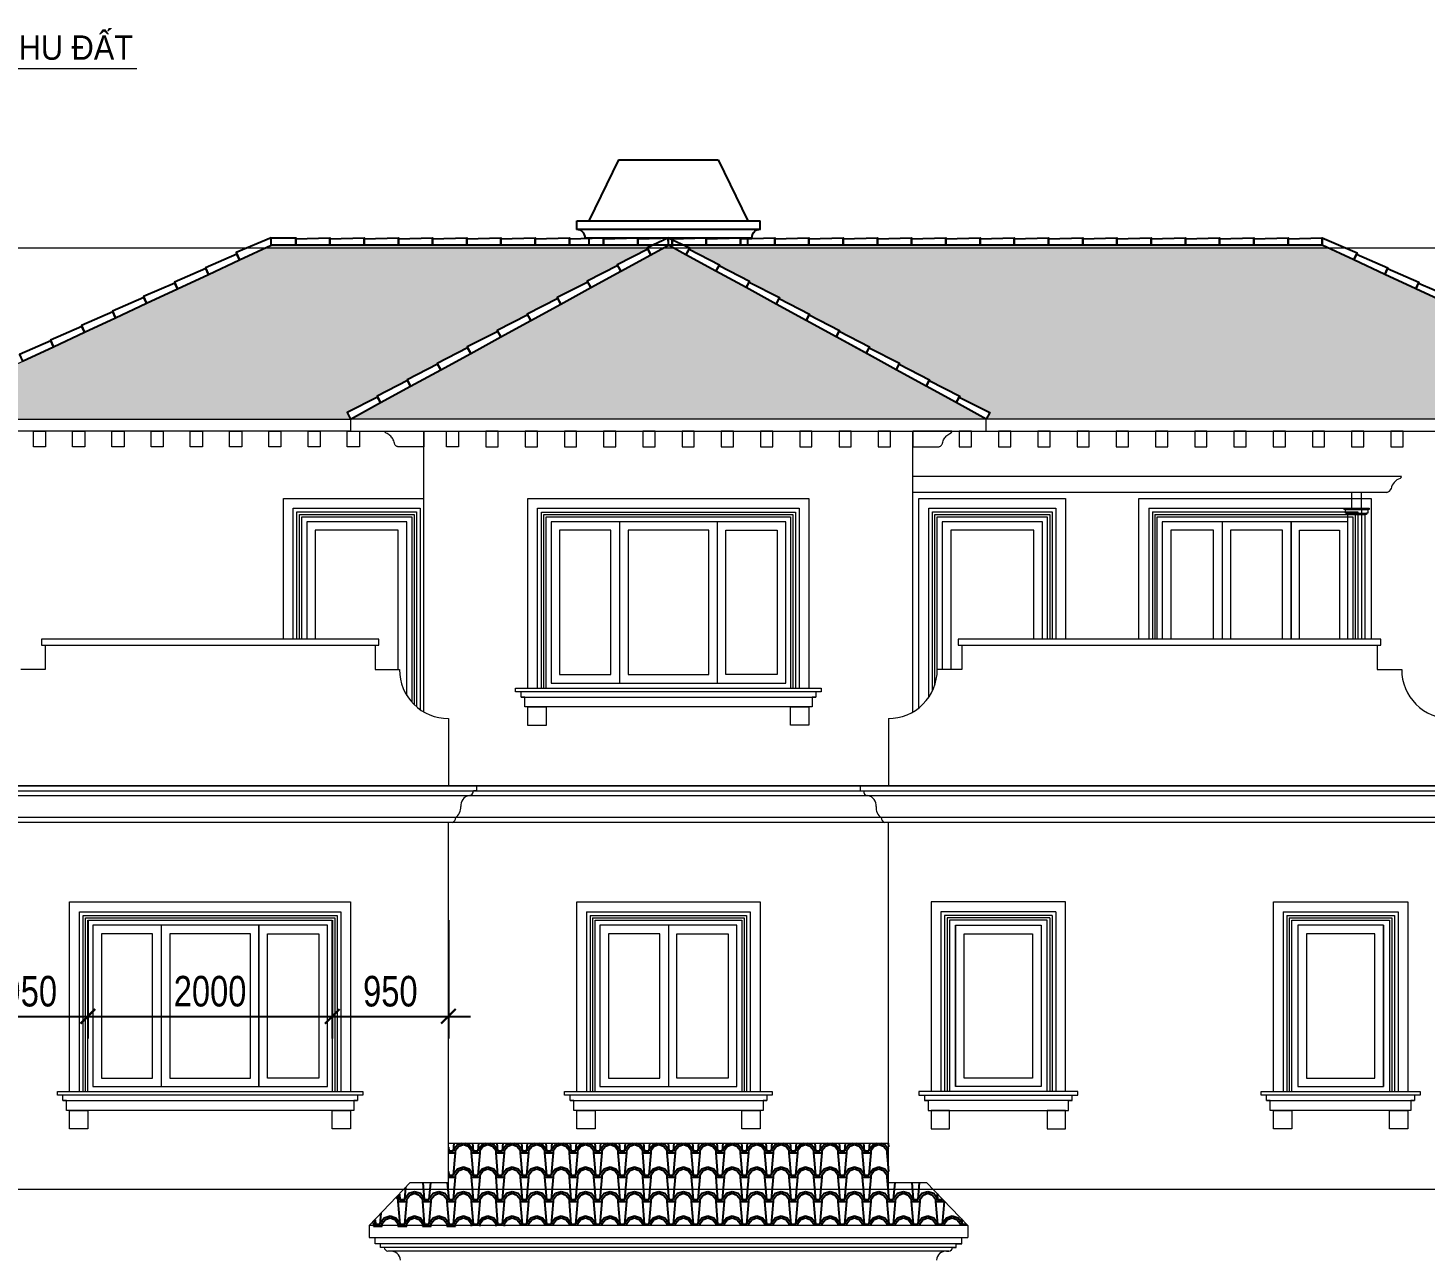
# Model space of a CAD drawing. Header units: millimetres. Extents: x 33748 to 451939, y -263262 to 62681.
# Drawn here: x 283515 to 294947, y -184127 to -174050 of the extents above; entities that cross this region are included whole.
import ezdxf

# ---------------------------------------------------------------- set-up
doc = ezdxf.new("R2010")
doc.units = ezdxf.units.MM
doc.header["$PDMODE"] = 98
doc.linetypes.add('CENTER', pattern=[50.8, 31.75, -6.35, 6.35, -6.35])
doc.layers.get('Defpoints').update_dxf_attribs({"color": 202, "lineweight": 13})
for name, color, linetype, lineweight in [('-CENTER', 143, 'CENTER', 13), ('-DOOR', 137, 'Continuous', 9), ('-FURNITURE', 46, 'Continuous', 9), ('-HATCH', 8, 'Continuous', 5), ('-LINE1', 7, 'Continuous', 18), ('-TEXT', 7, 'Continuous', 15), ('A72', 9, 'Continuous', 5)]:
    doc.layers.add(name, color=color, linetype=linetype, lineweight=lineweight)
for name, color, linetype in [('-HATCH CONCRETE', 54, 'Continuous'), ('1-NETMANH', 8, 'Continuous'), ('13. NET HATCH', 252, 'Continuous')]:
    doc.layers.add(name, color=color, linetype=linetype)
doc.styles.add('AVANH', font='', dxfattribs={"width": 0.8})
doc.styles.add('X-5M-DH-TUM1$0$AVANTH', font='arial.ttf', dxfattribs={"width": 0.9})
doc.styles.add('X-ALL-SECTION$0$ROMANS', font='arial.ttf')
doc.styles.get('AVANH').set_extended_font_data('.VnAvantH')
doc.dimstyles.new('C_100A3', dxfattribs={"dimscale": 100, "dimtxt": 2.5, "dimasz": 1.2, "dimexe": 1.8, "dimexo": 0, "dimgap": 0.75, "dimtad": 1, "dimdec": 0, "dimzin": 0, "dimdsep": 46, "dimtxsty": 'AVANH', "dimblk": 'ARCHTICK', "dimcen": 0, "dimdle": 1.8, "dimclrd": 256, "dimclre": 256, "dimclrt": 7, "dimadec": 0, "dimazin": 0, "dimtfac": 0.0001, "dimtdec": 0, "dimtix": 1, "dimtmove": 2, "dimatfit": 3, "dimldrblk": 'ARCHTICK', "dimfxl": 1.8, "dimtolj": 1, "dimtzin": 0, "dimarcsym": 0})
doc.dimstyles.new('X-ALL-SECTION$0$ARROWS', dxfattribs={"dimscale": 100, "dimtxt": 2, "dimasz": 1, "dimexe": 2, "dimexo": 5, "dimgap": 1, "dimtad": 1, "dimdec": 0, "dimzin": 0, "dimdsep": 46, "dimtxsty": 'X-ALL-SECTION$0$ROMANS', "dimblk": 'X-ALL-SECTION$0$ARROWS', "dimcen": 0, "dimclrd": 256, "dimclre": 256, "dimclrt": 256, "dimazin": 0, "dimtfac": 0.5, "dimtdec": 0, "dimtofl": 0, "dimtmove": 2, "dimatfit": 3, "dimldrblk": 'X-ALL-SECTION$0$ARROWS', "dimfxl": 1, "dimtolj": 1, "dimtzin": 0, "dimlwd": -1, "dimlwe": -1, "dimarcsym": 0})

# ---------------------------------------------------------------- blocks, each defined once
blk = doc.blocks.new('X-ALL-SECTION$0$ARROWS')
blk.add_line((-1, 0), (0, 0))
at = {"const_width": 0.35}
blk.add_lwpolyline([(-1, -1), (0, 0), (-1, 1)], dxfattribs=at)
blk = doc.blocks.new('_ARCHTICK')
at = {"const_width": 0.15}
blk.add_lwpolyline([(-0.5, -0.5), (0.5, 0.5)], dxfattribs=at)
blk = doc.blocks.new('*D1071')
at = {"layer": '-HATCH CONCRETE', "lineweight": -2, "transparency": 16777216}
for p, q in [((284005, -181348), (284005, -182314)), ((283055, -181862), (283055, -182314)), ((282875, -182134), (284185, -182134))]:
    blk.add_line(p, q, dxfattribs=at)
at = {"layer": 'Defpoints', "color": 0, "transparency": 16777216}
for p in [(284005, -181348), (283055, -181862), (284005, -182134)]:
    blk.add_point(p, dxfattribs=at)
at = {"layer": '-HATCH CONCRETE', "lineweight": -2, "transparency": 16777216, "xscale": 120, "yscale": 120, "zscale": 120, "rotation": 180}
blk.add_blockref('_ARCHTICK', (283055, -182134), dxfattribs=at)
at = {"layer": '-HATCH CONCRETE', "lineweight": -2, "transparency": 16777216, "xscale": 120, "yscale": 120, "zscale": 120}
blk.add_blockref('_ARCHTICK', (284005, -182134), dxfattribs=at)
at = {"layer": '-HATCH CONCRETE', "color": 7, "transparency": 16777216, "insert": (283530, -181930), "char_height": 250, "attachment_point": 5, "style": 'AVANH'}
blk.add_mtext('\\A1;950', dxfattribs=at)
blk = doc.blocks.new('ARCHTICK')
at = {"color": 0, "linetype": 'ByBlock', "const_width": 0.15}
blk.add_lwpolyline([(-0.5, -0.5), (0.5, 0.5)], dxfattribs=at)
blk = doc.blocks.new('*D1072')
at = {"layer": '-HATCH CONCRETE', "lineweight": -2, "transparency": 16777216}
for p, q in [((284005, -181348), (284005, -182314)), ((286005, -181348), (286005, -182314)), ((283825, -182134), (286185, -182134))]:
    blk.add_line(p, q, dxfattribs=at)
at = {"layer": 'Defpoints', "color": 0, "transparency": 16777216}
for p in [(284005, -181348), (286005, -181348), (286005, -182134)]:
    blk.add_point(p, dxfattribs=at)
at = {"layer": '-HATCH CONCRETE', "lineweight": -2, "transparency": 16777216, "xscale": 120, "yscale": 120, "zscale": 120, "rotation": 180}
blk.add_blockref('_ARCHTICK', (284005, -182134), dxfattribs=at)
at = {"layer": '-HATCH CONCRETE', "lineweight": -2, "transparency": 16777216, "xscale": 120, "yscale": 120, "zscale": 120}
blk.add_blockref('_ARCHTICK', (286005, -182134), dxfattribs=at)
at = {"layer": '-HATCH CONCRETE', "color": 7, "transparency": 16777216, "insert": (285005, -181930), "char_height": 250, "attachment_point": 5, "style": 'AVANH'}
blk.add_mtext('\\A1;2000', dxfattribs=at)
blk = doc.blocks.new('*D1073')
at = {"layer": '-HATCH CONCRETE', "lineweight": -2, "transparency": 16777216}
for p, q in [((286005, -181348), (286005, -182314)), ((286955, -181348), (286955, -182314)), ((285825, -182134), (287135, -182134))]:
    blk.add_line(p, q, dxfattribs=at)
at = {"layer": 'Defpoints', "color": 0, "transparency": 16777216}
for p in [(286005, -181348), (286955, -181348), (286955, -182134)]:
    blk.add_point(p, dxfattribs=at)
at = {"layer": '-HATCH CONCRETE', "lineweight": -2, "transparency": 16777216, "xscale": 120, "yscale": 120, "zscale": 120, "rotation": 180}
blk.add_blockref('_ARCHTICK', (286005, -182134), dxfattribs=at)
at = {"layer": '-HATCH CONCRETE', "lineweight": -2, "transparency": 16777216, "xscale": 120, "yscale": 120, "zscale": 120}
blk.add_blockref('_ARCHTICK', (286955, -182134), dxfattribs=at)
at = {"layer": '-HATCH CONCRETE', "color": 7, "transparency": 16777216, "insert": (286480, -181930), "char_height": 250, "attachment_point": 5, "style": 'AVANH'}
blk.add_mtext('\\A1;950', dxfattribs=at)

msp = doc.modelspace()

# ---------------------------------------------------------------- hatches: boundary and pattern name
at = {"layer": '13. NET HATCH'}
h = msp.add_hatch(dxfattribs=at)
h.set_pattern_fill('N-ONG-01', color=256, scale=200)
h.set_pattern_definition([(274.9697, (292020.628, -177048.496), (-199.9982614, 2400.00021), [184.6944, -4432.6642]), (180, (292036.63, -177232.5), (-200, -200), [16, -184]), (0, (291836.63, -177248.5), (200, 200), [56, -144]), (90, (291892.63, -177248.5), (-200, 200), [20, -180]), (270, (292020.63, -177228.5), (200, -200), [20, -180]), (0, (292020.63, -177248.5), (200, 200), [16, -184]), (0, (291836.63, -177232.5), (200, 200), [40, -160]), (85.0303, (291876.628, -177232.496), (199.9982614, 2400.00021), [184.6944, -4432.6642]), (52.6961, (291876.628, -177222.496), (-2599.997178, -3400.0021483), [52.8016, -5227.35]), (18.4349, (291908.63, -177180.496), (400.0001, 199.9997), [50.5964, -581.859]), (341.5651, (291956.63, -177164.496), (-400.0001, 199.9997), [50.5964, -581.859]), (307.3039, (292004.628, -177180.496), (2599.997178, -3400.0021483), [52.8016, -5227.35]), (20.2249, (291918.628, -177194.496), (-2199.999453, -800.001667), [40.497, -4009.1944]), (339.7751, (291956.628, -177180.496), (2199.999453, -800.001667), [40.497, -4009.1944]), (307.4054, (291994.628, -177194.496), (2000.0019905, -2599.998493), [42.8018, -4237.385]), (52.5946, (291892.628, -177228.496), (-2000.0019905, -2599.998493), [42.8018, -4237.385])])
h.paths.add_polyline_path([(288755.2, -175826.3), (286155.4, -177248.5), (291355.4, -177248.5)])
h.paths.add_polyline_path([(288628, -175826.3), (285504.9, -175826.3), (282455.1, -177248.5), (286155.4, -177248.5), (286135.7, -177191.8)])
h.paths.add_polyline_path([(294105.5, -175826.3), (288882.5, -175826.3), (291375.3, -177191.8), (291355.6, -177248.5), (297155.4, -177248.5)])
h = msp.add_hatch(dxfattribs=at)
h.set_pattern_fill('N-ONG-01', color=256, scale=200)
h.set_pattern_definition([(274.9697, (294340.988, -183650.4545), (-199.998261, 2400.00021), [184.6944, -4432.6642]), (180, (294356.99, -183834.45), (-200, -200), [16, -184]), (0, (294156.99, -183850.45), (200, 200), [56, -144]), (90, (294212.99, -183850.45), (-200, 200), [20, -180]), (270, (294340.99, -183830.45), (200, -200), [20, -180]), (0, (294340.99, -183850.45), (200, 200), [16, -184]), (0, (294156.99, -183834.45), (200, 200), [40, -160]), (85.0303, (294196.988, -183834.4545), (199.998261, 2400.00021), [184.6944, -4432.6642]), (52.6961, (294196.988, -183824.4545), (-2599.997178, -3400.002148), [52.8016, -5227.35]), (18.4349, (294228.99, -183782.455), (400.0001, 199.9997), [50.5964, -581.859]), (341.5651, (294276.99, -183766.455), (-400.0001, 199.9997), [50.5964, -581.859]), (307.3039, (294324.988, -183782.4545), (2599.997178, -3400.002148), [52.8016, -5227.35]), (20.2249, (294238.988, -183796.455), (-2199.999453, -800.001667), [40.497, -4009.1944]), (339.7751, (294276.988, -183782.455), (2199.999453, -800.001667), [40.497, -4009.1944]), (307.4054, (294314.988, -183796.455), (2000.00199, -2599.998493), [42.8018, -4237.385]), (52.5946, (294212.988, -183830.455), (-2000.00199, -2599.998493), [42.8018, -4237.385])])
h.paths.add_polyline_path([(291205.4, -183843.5), (290867.3, -183493.5), (290555.4, -183493.5), (290555.4, -183170.6), (286955.4, -183170.6), (286955.4, -183493.5), (286643.5, -183493.5), (286305.4, -183850.5)])

# ---------------------------------------------------------------- linework, layer by layer
at = {"layer": '-CENTER', "ltscale": 0.1}
for p, q in [((277637.2, -175848.3), (301055.1, -175848.3)), ((277637.2, -180248.5), (301055.1, -180248.5)), ((277637.2, -183548.5), (301055.1, -183548.5))]:
    msp.add_line(p, q, dxfattribs=at)
at = {"layer": '-DOOR', "lineweight": 9}
for p, q in [((287795.4, -178088.5), (287795.4, -179408.5)), ((292795.4, -178088.5), (292795.4, -179048.6)), ((284045.2, -181388.5), (284045.2, -182708.5)), ((288195.4, -181388.5), (288195.4, -182708.5))]:
    msp.add_line(p, q, dxfattribs=at)
for points in [[(286615.4, -179509.2), (286615.4, -178088.5), (285795.4, -178088.5), (285795.4, -179048.6)], [(289715.4, -179408.5), (289715.4, -178088.5), (287795.4, -178088.5), (287795.4, -179408.5), (289715.4, -179408.5)], [(288355.4, -178088.5), (288355.4, -179408.5)], [(289155.4, -178088.5), (289155.4, -179408.5)], [(291815.4, -179048.6), (291815.4, -178088.5), (290995.4, -178088.5), (290995.4, -179298.5)], [(294315.4, -179048.6), (294315.4, -178088.5), (292795.4, -178088.5), (292795.4, -179048.6)], [(293285.9, -178088.5), (293285.9, -179048.6)], [(293850.1, -178088.5), (293850.1, -179048.6)], [(286545.4, -179298.5), (286545.4, -178158.5), (285865.4, -178158.5), (285865.4, -179048.6)], [(288285.4, -179338.5), (288285.4, -178158.5), (287865.4, -178158.5), (287865.4, -179338.5), (288285.4, -179338.5)], [(289225.4, -179338.5), (289225.4, -178158.5), (289645.4, -178158.5), (289645.4, -179338.5), (289225.4, -179338.5)], [(291745.4, -179048.6), (291745.4, -178158.5), (291065.4, -178158.5), (291065.4, -179298.5)], [(293215.9, -179048.6), (293215.9, -178158.5), (292865.4, -178158.5), (292865.4, -179048.6)], [(293920.1, -179048.6), (293920.1, -178158.5), (294245.4, -178158.5), (294245.4, -179048.6)], [(285965.2, -182708.5), (285965.2, -181388.5), (284045.2, -181388.5), (284045.2, -182708.5), (285965.2, -182708.5)], [(284605.2, -181388.5), (284605.2, -182708.5)], [(285405.2, -181388.5), (285405.2, -182708.5)], [(289315.4, -182708.5), (289315.4, -181388.5), (288195.4, -181388.5), (288195.4, -182708.5), (289315.4, -182708.5)], [(288755.4, -181388.5), (288755.4, -182708.5)], [(291105.4, -182708.5), (291105.4, -181388.5), (291805.4, -181388.5), (291805.4, -182708.5), (291105.4, -182708.5)], [(291105.4, -181388.5), (291105.4, -182708.5)], [(294605.4, -182708.5), (294605.4, -181388.5), (293905.4, -181388.5), (293905.4, -182708.5), (294605.4, -182708.5)], [(294605.4, -181388.5), (294605.4, -182708.5)], [(284535.2, -182638.5), (284535.2, -181458.5), (284115.2, -181458.5), (284115.2, -182638.5), (284535.2, -182638.5)], [(285475.2, -182638.5), (285475.2, -181458.5), (285895.2, -181458.5), (285895.2, -182638.5), (285475.2, -182638.5)], [(288685.4, -182638.5), (288685.4, -181458.5), (288265.4, -181458.5), (288265.4, -182638.5), (288685.4, -182638.5)], [(288825.4, -182638.5), (288825.4, -181458.5), (289245.4, -181458.5), (289245.4, -182638.5), (288825.4, -182638.5)], [(291175.4, -182638.5), (291175.4, -181458.5), (291735.4, -181458.5), (291735.4, -182638.5), (291175.4, -182638.5)], [(294535.4, -182638.5), (294535.4, -181458.5), (293975.4, -181458.5), (293975.4, -182638.5), (294535.4, -182638.5)]]:
    msp.add_lwpolyline(points, dxfattribs=at)
at = {"layer": '-DOOR'}
for points in [[(293850.1, -179048.6), (293850.1, -178088.5), (293285.9, -178088.5), (293285.9, -179048.6)], [(293780.1, -179048.6), (293780.1, -178158.5), (293355.9, -178158.5), (293355.9, -179048.6)]]:
    msp.add_lwpolyline(points, dxfattribs=at)
at = {"layer": '-DOOR', "lineweight": 9}
msp.add_lwpolyline([(289085.4, -178158.5), (288425.4, -178158.5), (288425.4, -179338.5), (289085.4, -179338.5)], close=True, dxfattribs=at)
at = {"layer": '-DOOR'}
for points in [[(285405.2, -181388.5), (284605.2, -181388.5), (284605.2, -182708.5), (285405.2, -182708.5)], [(285335.2, -181458.5), (284675.2, -181458.5), (284675.2, -182638.5), (285335.2, -182638.5)]]:
    msp.add_lwpolyline(points, close=True, dxfattribs=at)
at = {"layer": '-FURNITURE'}
for p, q in [((294754.9, -177718.5), (290755.4, -177718.5)), ((294633.9, -177848.5), (290755.4, -177848.5)), ((294282.1, -177978.5), (294282.1, -177988.5)), ((294282.1, -177978.5), (294488.6, -177978.5)), ((294293.2, -177988.5), (294282.1, -177988.5)), ((294293.2, -177988.5), (294293.2, -178018.5)), ((294293.2, -177988.5), (294477.5, -177988.5)), ((294488.6, -177988.5), (294477.5, -177988.5)), ((294477.5, -177988.5), (294477.5, -178018.5)), ((294488.6, -177978.5), (294488.6, -177988.5)), ((294304.3, -178018.5), (294293.2, -178018.5)), ((294304.3, -178018.5), (294304.3, -178028.5)), ((294304.3, -178018.5), (294466.5, -178018.5)), ((294315.4, -178028.5), (294304.3, -178028.5)), ((294315.4, -179048.6), (294315.4, -178028.5)), ((294315.4, -178028.5), (294455.4, -178028.5)), ((294466.5, -178028.5), (294455.4, -178028.5)), ((294455.4, -179048.6), (294455.4, -178028.5)), ((294477.5, -178018.5), (294466.5, -178018.5)), ((294466.5, -178018.5), (294466.5, -178028.5))]:
    msp.add_line(p, q, dxfattribs=at)
msp.add_lwpolyline([(294425.4, -177978.5), (294425.4, -177848.5), (294345.4, -177848.5), (294345.4, -177978.5)], dxfattribs=at)
for centre, radius, start, end in [((294783.2, -177844.8), 117.9, 109.66075, 166.97358), ((294737.8, -177717.6), 17.2, 289.45855, 357.14313), ((294623.9, -177802.4), 47.2, 282.2357, 340.34516)]:
    msp.add_arc(centre, radius, start, end, dxfattribs=at)
at = {"layer": '-HATCH'}
for p, q in [((282455.1, -177248.5), (286155.4, -177248.5)), ((297155.4, -177248.5), (291355.4, -177248.5)), ((286155.4, -177348.5), (282455.1, -177348.5)), ((291355.4, -177348.5), (297155.4, -177348.5)), ((290005.4, -179478.5), (287505.4, -179478.5)), ((289960.4, -179478.5), (287550.4, -179478.5)), ((287550.4, -179523.5), (289960.4, -179523.5)), ((287580.4, -179523.5), (289930.4, -179523.5)), ((282825.3, -180288.5), (295360.1, -180288.5)), ((295215.1, -180508.5), (282995.3, -180508.5)), ((286255.2, -182778.5), (283755.2, -182778.5)), ((286210.2, -182778.5), (283800.2, -182778.5)), ((289605.4, -182778.5), (287905.4, -182778.5)), ((289560.4, -182778.5), (287950.4, -182778.5)), ((290805.4, -182778.5), (292105.4, -182778.5)), ((290850.4, -182778.5), (292060.4, -182778.5)), ((294905.4, -182778.5), (293605.4, -182778.5)), ((294860.4, -182778.5), (293650.4, -182778.5)), ((283800.2, -182823.5), (286210.2, -182823.5)), ((283830.2, -182823.5), (286180.2, -182823.5)), ((287950.4, -182823.5), (289560.4, -182823.5)), ((287980.4, -182823.5), (289530.4, -182823.5)), ((292060.4, -182823.5), (290850.4, -182823.5)), ((292030.4, -182823.5), (290880.4, -182823.5)), ((293650.4, -182823.5), (294860.4, -182823.5)), ((293680.4, -182823.5), (294830.4, -182823.5))]:
    msp.add_line(p, q, dxfattribs=at)
for points in [[(282455.1, -177248.5), (285504.9, -175826.3), (294105.5, -175826.3), (297155.4, -177248.5)], [(282886.2, -180328.5), (295324.2, -180328.5)]]:
    msp.add_lwpolyline(points, dxfattribs=at)
for points in [[(283559.1, -177476.5), (283559.1, -177348.5), (283659.1, -177348.5), (283659.1, -177476.5)], [(283880.2, -177476.5), (283880.2, -177348.5), (283980.2, -177348.5), (283980.2, -177476.5)], [(284201.2, -177476.5), (284201.2, -177348.5), (284301.2, -177348.5), (284301.2, -177476.5)], [(284522.2, -177476.5), (284522.2, -177348.5), (284622.2, -177348.5), (284622.2, -177476.5)], [(284843.3, -177476.5), (284843.3, -177348.5), (284943.3, -177348.5), (284943.3, -177476.5)], [(285164.3, -177476.5), (285164.3, -177348.5), (285264.3, -177348.5), (285264.3, -177476.5)], [(285485.3, -177476.5), (285485.3, -177348.5), (285585.3, -177348.5), (285585.3, -177476.5)], [(285806.4, -177476.5), (285806.4, -177348.5), (285906.4, -177348.5), (285906.4, -177476.5)], [(286127.4, -177476.5), (286127.4, -177348.5), (286227.4, -177348.5), (286227.4, -177476.5)], [(291235.7, -177476.5), (291235.7, -177348.5), (291135.7, -177348.5), (291135.7, -177476.5)], [(291556.8, -177476.5), (291556.8, -177348.5), (291456.8, -177348.5), (291456.8, -177476.5)], [(291877.8, -177476.5), (291877.8, -177348.5), (291777.8, -177348.5), (291777.8, -177476.5)], [(292198.8, -177476.5), (292198.8, -177348.5), (292098.8, -177348.5), (292098.8, -177476.5)], [(292519.9, -177476.5), (292519.9, -177348.5), (292419.9, -177348.5), (292419.9, -177476.5)], [(292840.9, -177476.5), (292840.9, -177348.5), (292740.9, -177348.5), (292740.9, -177476.5)], [(293162, -177476.5), (293162, -177348.5), (293062, -177348.5), (293062, -177476.5)], [(293483, -177476.5), (293483, -177348.5), (293383, -177348.5), (293383, -177476.5)], [(293804, -177476.5), (293804, -177348.5), (293704, -177348.5), (293704, -177476.5)], [(294125.1, -177476.5), (294125.1, -177348.5), (294025.1, -177348.5), (294025.1, -177476.5)], [(294446.1, -177476.5), (294446.1, -177348.5), (294346.1, -177348.5), (294346.1, -177476.5)], [(294767.1, -177476.5), (294767.1, -177348.5), (294667.1, -177348.5), (294667.1, -177476.5)]]:
    msp.add_lwpolyline(points, close=True, dxfattribs=at)
at = {"layer": '-HATCH CONCRETE'}
for points in [[(285504.9, -175826.3), (285504.9, -175767.2), (285218.5, -175886.8), (285246.5, -175946.8)], [(285705.5, -175826.3), (285705.5, -175774.3), (285985.5, -175766.3), (285985.5, -175826.3)], [(285985.5, -175826.3), (285985.5, -175774.3), (286265.5, -175766.3), (286265.5, -175826.3)], [(286265.5, -175826.3), (286265.5, -175774.3), (286545.5, -175766.3), (286545.5, -175826.3)], [(286545.5, -175826.3), (286545.5, -175774.3), (286825.5, -175766.3), (286825.5, -175826.3)], [(286825.5, -175826.3), (286825.5, -175774.3), (287105.5, -175766.3), (287105.5, -175826.3)], [(287105.5, -175826.3), (287105.5, -175774.3), (287385.5, -175766.3), (287385.5, -175826.3)], [(287385.5, -175826.3), (287385.5, -175774.3), (287665.5, -175766.3), (287665.5, -175826.3)], [(287665.5, -175826.3), (287665.5, -175774.3), (287945.5, -175766.3), (287945.5, -175826.3)], [(287945.5, -175826.3), (287945.5, -175774.3), (288225.5, -175766.3), (288225.5, -175826.3)], [(288225.5, -175826.3), (288225.5, -175774.3), (288505.5, -175766.3), (288505.5, -175826.3)], [(288505.5, -175826.3), (288505.5, -175774.3), (288785.5, -175766.3), (288785.5, -175826.3)], [(288755.2, -175826.3), (288756.9, -175767.2), (288580.4, -175848.2), (288611.5, -175905)], [(288755.2, -175826.3), (288753.5, -175767.2), (288930.1, -175848.2), (288899, -175905)], [(288785.5, -175826.3), (288785.5, -175774.3), (289065.5, -175766.3), (289065.5, -175826.3)], [(289065.5, -175826.3), (289065.5, -175774.3), (289345.5, -175766.3), (289345.5, -175826.3)], [(289345.5, -175826.3), (289345.5, -175774.3), (289625.5, -175766.3), (289625.5, -175826.3)], [(289625.5, -175826.3), (289625.5, -175774.3), (289905.5, -175766.3), (289905.5, -175826.3)], [(289905.5, -175826.3), (289905.5, -175774.3), (290185.5, -175766.3), (290185.5, -175826.3)], [(290185.5, -175826.3), (290185.5, -175774.3), (290465.5, -175766.3), (290465.5, -175826.3)], [(290465.5, -175826.3), (290465.5, -175774.3), (290745.5, -175766.3), (290745.5, -175826.3)], [(290745.5, -175826.3), (290745.5, -175774.3), (291025.5, -175766.3), (291025.5, -175826.3)], [(291025.5, -175826.3), (291025.5, -175774.3), (291305.5, -175766.3), (291305.5, -175826.3)], [(291305.5, -175826.3), (291305.5, -175774.3), (291585.5, -175766.3), (291585.5, -175826.3)], [(291585.5, -175826.3), (291585.5, -175774.3), (291865.5, -175766.3), (291865.5, -175826.3)], [(291865.5, -175826.3), (291865.5, -175774.3), (292145.5, -175766.3), (292145.5, -175826.3)], [(292145.5, -175826.3), (292145.5, -175774.3), (292425.5, -175766.3), (292425.5, -175826.3)], [(292425.5, -175826.3), (292425.5, -175774.3), (292705.5, -175766.3), (292705.5, -175826.3)], [(292705.5, -175826.3), (292705.5, -175774.3), (292985.5, -175766.3), (292985.5, -175826.3)], [(292985.5, -175826.3), (292985.5, -175774.3), (293265.5, -175766.3), (293265.5, -175826.3)], [(293265.5, -175826.3), (293265.5, -175774.3), (293545.5, -175766.3), (293545.5, -175826.3)], [(293545.5, -175826.3), (293545.5, -175774.3), (293825.5, -175766.3), (293825.5, -175826.3)], [(293825.5, -175826.3), (293825.5, -175774.3), (294105.5, -175766.3), (294105.5, -175826.3)], [(294105.5, -175826.3), (294105.5, -175767.2), (294390.7, -175889.5), (294363.9, -175946.8)], [(285246.5, -175946.8), (285224.5, -175899.7), (284967.4, -176010.8), (284992.7, -176065.2)], [(288611.5, -175905), (288586.5, -175859.4), (288337, -175986.7), (288365.8, -176039.4)], [(288899, -175905), (288924, -175859.3), (289173.5, -175986.7), (289144.7, -176039.3)], [(294363.9, -175946.8), (294385.9, -175899.7), (294643.1, -176010.8), (294617.7, -176065.2)], [(284992.7, -176065.2), (284970.7, -176018), (284713.6, -176129.1), (284738.9, -176183.5)], [(288365.8, -176039.4), (288340.9, -175993.8), (288091.4, -176121.1), (288120.2, -176173.8)], [(289144.7, -176039.3), (289169.6, -175993.7), (289419.1, -176121), (289390.3, -176173.7)], [(294617.7, -176065.2), (294639.7, -176018), (294896.8, -176129.1), (294871.5, -176183.5)], [(284738.9, -176183.5), (284717, -176136.4), (284459.8, -176247.5), (284485.2, -176301.8)], [(288120.2, -176173.8), (288095.2, -176128.1), (287845.7, -176255.5), (287874.5, -176308.1)], [(289390.3, -176173.7), (289415.3, -176128.1), (289664.8, -176255.4), (289636, -176308)], [(294871.5, -176183.5), (294893.4, -176136.4), (295150.6, -176247.5), (295125.2, -176301.8)], [(284485.2, -176301.8), (284463.2, -176254.7), (284206.1, -176365.8), (284231.4, -176420.2)], [(287874.5, -176308.1), (287849.6, -176262.5), (287600.1, -176389.9), (287628.9, -176442.5)], [(289636, -176308), (289660.9, -176262.4), (289910.4, -176389.7), (289881.7, -176442.4)], [(284231.4, -176420.2), (284209.4, -176373), (283952.3, -176484.1), (283977.6, -176538.5)], [(287628.9, -176442.5), (287603.9, -176396.9), (287354.4, -176524.3), (287383.2, -176576.9)], [(289881.7, -176442.4), (289906.6, -176396.8), (290156.1, -176524.1), (290127.3, -176576.7)], [(283977.6, -176538.5), (283955.7, -176491.4), (283698.5, -176602.5), (283723.9, -176656.8)], [(283723.9, -176656.8), (283701.9, -176609.7), (283444.8, -176720.8), (283470.1, -176775.2)], [(287383.2, -176576.9), (287358.3, -176531.3), (287108.8, -176658.7), (287137.6, -176711.3)], [(290127.3, -176576.7), (290152.3, -176531.1), (290401.8, -176658.4), (290373, -176711.1)], [(287137.6, -176711.3), (287112.6, -176665.7), (286863.2, -176793), (286891.9, -176845.7)], [(290373, -176711.1), (290397.9, -176665.5), (290647.4, -176792.8), (290618.6, -176845.4)], [(286891.9, -176845.7), (286867, -176800.1), (286617.5, -176927.4), (286646.3, -176980.1)], [(290618.6, -176845.4), (290643.6, -176799.8), (290893.1, -176927.1), (290864.3, -176979.8)], [(286646.3, -176980.1), (286621.3, -176934.5), (286371.9, -177061.8), (286400.7, -177114.5)], [(290864.3, -176979.8), (290889.3, -176934.2), (291138.8, -177061.5), (291110, -177114.1)], [(286400.7, -177114.5), (286375.7, -177068.8), (286126.2, -177196.2), (286155, -177248.8)], [(291110, -177114.1), (291134.9, -177068.5), (291384.4, -177195.9), (291355.6, -177248.5)]]:
    msp.add_lwpolyline(points, close=True, dxfattribs=at)
msp.add_lwpolyline([(285504.9, -175767.2), (285705.5, -175766.3), (285705.5, -175826.3), (285504.9, -175826.3), (285504.9, -175767.2)], dxfattribs=at)
at = {"layer": '-LINE1'}
for p, q in [((288755.2, -175826.3), (286155.4, -177248.5)), ((288755.5, -175826.3), (291355.4, -177248.5)), ((286755.4, -179644.9), (286755.4, -177348.5)), ((290755.4, -179644.9), (290755.4, -177348.5)), ((283655.1, -179098.6), (283655.1, -179298.5)), ((286355.4, -179098.6), (286355.4, -179298.5)), ((291155.4, -179098.6), (291155.4, -179298.5)), ((294555.4, -179098.6), (294555.4, -179298.5)), ((283655.1, -179298.5), (283455.1, -179298.5)), ((286355.4, -179298.5), (286555.4, -179298.5)), ((291155.4, -179298.5), (290955.4, -179298.5)), ((294555.4, -179298.5), (294755.4, -179298.5)), ((286955.4, -179698.5), (286955.4, -180248.5)), ((290555.4, -179698.5), (290555.4, -180248.5)), ((295385.1, -180248.5), (282825.3, -180248.5)), ((290325.6, -180248.5), (290325.6, -180288.5)), ((290325.6, -180288.5), (290350.6, -180288.5)), ((295185.1, -180548.5), (283025.3, -180548.5)), ((286955.4, -183548.5), (286955.4, -180548.5)), ((290555.4, -183548.5), (290555.4, -180548.5))]:
    msp.add_line(p, q, dxfattribs=at)
at = {"layer": '-LINE1', "lineweight": 20}
for p, q in [((291355.1, -177248.5), (286155.4, -177248.5)), ((286155.4, -177348.5), (286155.4, -177248.5)), ((291355.4, -177348.5), (291355.4, -177248.5)), ((286155.4, -177348.5), (291355.1, -177348.5)), ((287185.1, -180248.5), (287185.1, -180288.5)), ((287185.1, -180288.5), (287160.1, -180288.5)), ((286955.4, -183170.6), (290555.4, -183170.6)), ((286305.4, -183843.5), (286643.5, -183493.5)), ((286643.5, -183493.5), (286955.4, -183493.5)), ((290555.4, -183493.5), (290867.3, -183493.5)), ((291205.4, -183843.5), (290867.3, -183493.5)), ((286305.4, -183843.5), (286305.4, -183943.5)), ((291205.4, -183843.5), (291205.4, -183943.5)), ((286305.4, -183943.5), (291205.4, -183943.5)), ((286355.4, -183993.5), (286355.4, -183943.5)), ((286400.4, -183993.5), (286355.4, -183993.5)), ((286400.4, -184023.5), (286400.4, -183993.5)), ((286430.4, -184023.5), (286400.4, -184023.5)), ((286480.4, -184053.5), (286460.4, -184053.5)), ((291030.4, -184053.5), (291050.4, -184053.5)), ((291080.4, -184023.5), (291110.4, -184023.5)), ((291110.4, -183993.5), (291155.4, -183993.5)), ((291110.4, -184023.5), (291110.4, -183993.5)), ((291155.4, -183993.5), (291155.4, -183943.5))]:
    msp.add_line(p, q, dxfattribs=at)
at = {"layer": '-LINE1'}
for points in [[(286542.1, -177475.5), (286537.9, -177474.2), (286533.8, -177472.5), (286529.9, -177470.4), (286526.3, -177467.8), (286523.1, -177464.8), (286520.2, -177461.4), (286517.7, -177457.8), (286515.6, -177453.9), (286514, -177449.8), (286512.8, -177445.5), (286510.6, -177436.5), (286507.7, -177427.8), (286504.1, -177419.4), (286499.8, -177411.2), (286494.9, -177403.4), (286489.3, -177396.1), (286483.2, -177389.2), (286476.6, -177382.8), (286469.5, -177377), (286461.9, -177371.8), (286453.9, -177367.1), (286445.6, -177363.2), (286444.2, -177362.5), (286442.9, -177361.7), (286441.6, -177360.8), (286440.4, -177359.7), (286439.4, -177358.6), (286438.4, -177357.3), (286437.6, -177356), (286436.8, -177354.6), (286436.3, -177353.1), (286435.8, -177351.6), (286435.5, -177350.1), (286435.4, -177348.5), (286755.4, -177348.5), (286755.4, -177476.5), (286754.3, -177476.5), (286550.9, -177476.5), (286546.5, -177476.2)], [(286938.4, -177476.5), (286938.4, -177348.5), (287038.4, -177348.5), (287038.4, -177476.5)], [(287362, -177476.5), (287362, -177348.5), (287262, -177348.5), (287262, -177476.5)], [(287683, -177476.5), (287683, -177348.5), (287583, -177348.5), (287583, -177476.5)], [(288004, -177476.5), (288004, -177348.5), (287904, -177348.5), (287904, -177476.5)], [(288325.1, -177476.5), (288325.1, -177348.5), (288225.1, -177348.5), (288225.1, -177476.5)], [(288646.1, -177476.5), (288646.1, -177348.5), (288546.1, -177348.5), (288546.1, -177476.5)], [(288967.1, -177476.5), (288967.1, -177348.5), (288867.1, -177348.5), (288867.1, -177476.5)], [(289288.2, -177476.5), (289288.2, -177348.5), (289188.2, -177348.5), (289188.2, -177476.5)], [(289609.2, -177476.5), (289609.2, -177348.5), (289509.2, -177348.5), (289509.2, -177476.5)], [(289930.2, -177476.5), (289930.2, -177348.5), (289830.2, -177348.5), (289830.2, -177476.5)], [(290251.3, -177476.5), (290251.3, -177348.5), (290151.3, -177348.5), (290151.3, -177476.5)], [(290572.3, -177476.5), (290572.3, -177348.5), (290472.3, -177348.5), (290472.3, -177476.5)], [(290968.6, -177475.5), (290972.9, -177474.2), (290976.9, -177472.5), (290980.8, -177470.4), (290984.4, -177467.8), (290987.7, -177464.8), (290990.6, -177461.4), (290993.1, -177457.8), (290995.1, -177453.9), (290996.8, -177449.8), (290997.9, -177445.5), (291000.1, -177436.5), (291003, -177427.8), (291006.7, -177419.4), (291010.9, -177411.2), (291015.9, -177403.4), (291021.4, -177396.1), (291027.5, -177389.2), (291034.1, -177382.8), (291041.3, -177377), (291048.8, -177371.8), (291056.8, -177367.1), (291065.1, -177363.2), (291066.5, -177362.5), (291067.9, -177361.7), (291069.1, -177360.8), (291070.3, -177359.7), (291071.4, -177358.6), (291072.3, -177357.3), (291073.2, -177356), (291073.9, -177354.6), (291074.5, -177353.1), (291074.9, -177351.6), (291075.2, -177350.1), (291075.4, -177348.5), (290755.4, -177348.5), (290755.4, -177476.5), (290756.4, -177476.5), (290959.8, -177476.5), (290964.3, -177476.2)], [(283625.1, -179098.6), (286385.4, -179098.6), (286385.4, -179048.6), (283625.1, -179048.6)], [(291125.4, -179098.6), (294585.4, -179098.6), (294585.4, -179048.6), (291125.4, -179048.6)]]:
    msp.add_lwpolyline(points, close=True, dxfattribs=at)
at = {"layer": '-LINE1', "lineweight": 20}
for points in [[(285605.4, -179048.6), (285605.4, -177898.5), (286755.4, -177898.5)], [(287605.4, -179448.5), (287605.4, -177898.5), (289905.4, -177898.5), (289905.4, -179448.5)], [(290805.4, -179610.7), (290805.4, -177898.5), (292005.4, -177898.5), (292005.4, -179048.6)], [(292605.4, -179048.6), (292605.4, -177898.5), (294505.4, -177898.5), (294505.4, -179048.6)], [(285755.4, -179048.6), (285755.4, -178048.5), (286655.4, -178048.5), (286655.4, -179563.1)], [(287755.4, -179448.5), (287755.4, -178048.5), (289755.4, -178048.5), (289755.4, -179448.5)], [(290955.4, -179298.5), (290955.4, -178048.5), (291855.4, -178048.5), (291855.4, -179048.6)], [(292755.4, -179048.6), (292755.4, -178048.5), (294355.4, -178048.5), (294355.4, -179048.6)], [(287505.4, -179448.5), (290005.4, -179448.5), (290005.4, -179478.5), (289960.4, -179478.5), (289960.4, -179523.5), (289930.4, -179523.5), (289930.4, -179603.5), (287580.4, -179603.5), (287580.4, -179523.5), (287550.4, -179523.5), (287550.4, -179478.5), (287505.4, -179478.5), (287505.4, -179448.5)], [(283855.2, -182748.5), (283855.2, -181198.5), (286155.2, -181198.5), (286155.2, -182748.5)], [(288005.4, -182748.5), (288005.4, -181198.5), (289505.4, -181198.5), (289505.4, -182748.5)], [(292005.4, -182748.5), (292005.4, -181198.5), (290905.4, -181198.5), (290905.4, -182748.5)], [(293705.4, -182748.5), (293705.4, -181198.5), (294805.4, -181198.5), (294805.4, -182748.5)], [(284005.2, -182748.5), (284005.2, -181348.5), (286005.2, -181348.5), (286005.2, -182748.5)], [(288155.4, -182748.5), (288155.4, -181348.5), (289355.4, -181348.5), (289355.4, -182748.5)], [(291855.4, -182748.5), (291855.4, -181348.5), (291055.4, -181348.5), (291055.4, -182748.5)], [(293855.4, -182748.5), (293855.4, -181348.5), (294655.4, -181348.5), (294655.4, -182748.5)], [(283755.2, -182748.5), (286255.2, -182748.5), (286255.2, -182778.5), (286210.2, -182778.5), (286210.2, -182823.5), (286180.2, -182823.5), (286180.2, -182903.5), (283830.2, -182903.5), (283830.2, -182823.5), (283800.2, -182823.5), (283800.2, -182778.5), (283755.2, -182778.5), (283755.2, -182748.5)], [(287905.4, -182748.5), (289605.4, -182748.5), (289605.4, -182778.5), (289560.4, -182778.5), (289560.4, -182823.5), (289530.4, -182823.5), (289530.4, -182903.5), (287980.4, -182903.5), (287980.4, -182823.5), (287950.4, -182823.5), (287950.4, -182778.5), (287905.4, -182778.5), (287905.4, -182748.5)], [(292105.4, -182748.5), (290805.4, -182748.5), (290805.4, -182778.5), (290850.4, -182778.5), (290850.4, -182823.5), (290880.4, -182823.5), (290880.4, -182903.5), (292030.4, -182903.5), (292030.4, -182823.5), (292060.4, -182823.5), (292060.4, -182778.5), (292105.4, -182778.5), (292105.4, -182748.5)], [(293605.4, -182748.5), (294905.4, -182748.5), (294905.4, -182778.5), (294860.4, -182778.5), (294860.4, -182823.5), (294830.4, -182823.5), (294830.4, -182903.5), (293680.4, -182903.5), (293680.4, -182823.5), (293650.4, -182823.5), (293650.4, -182778.5), (293605.4, -182778.5), (293605.4, -182748.5)], [(291205.4, -183843.5), (286305.4, -183843.5)]]:
    msp.add_lwpolyline(points, dxfattribs=at)
for points in [[(287605.4, -179603.5), (287755.4, -179603.5), (287755.4, -179754.6), (287605.4, -179754.6)], [(289755.4, -179603.5), (289905.4, -179603.5), (289905.4, -179753.5), (289755.4, -179753.5)], [(283855.2, -182903.5), (284005.2, -182903.5), (284005.2, -183054.6), (283855.2, -183054.6)], [(286005.2, -182903.5), (286155.2, -182903.5), (286155.2, -183053.5), (286005.2, -183053.5)], [(288005.4, -182903.5), (288155.4, -182903.5), (288155.4, -183054.6), (288005.4, -183054.6)], [(289355.4, -182903.5), (289505.4, -182903.5), (289505.4, -183053.5), (289355.4, -183053.5)], [(291055.4, -182903.5), (290905.4, -182903.5), (290905.4, -183053.5), (291055.4, -183053.5)], [(292005.4, -182903.5), (291855.4, -182903.5), (291855.4, -183054.6), (292005.4, -183054.6)], [(293705.4, -182903.5), (293855.4, -182903.5), (293855.4, -183054.6), (293705.4, -183054.6)], [(294655.4, -182903.5), (294805.4, -182903.5), (294805.4, -183053.5), (294655.4, -183053.5)]]:
    msp.add_lwpolyline(points, close=True, dxfattribs=at)
at = {"layer": '-LINE1'}
for centre, radius, start, end in [((286955.4, -179298.5), 400, 179.99999, 270.00004), ((290555.4, -179298.5), 400, 269.99996, 0.00001), ((295155.4, -179298.5), 400, 179.99999, 270.00004), ((290389.8, -180289.5), 39.1, 178.52391, 265.24593), ((290372.3, -180410.4), 83.1, 354.22476, 80.14552), ((286972.8, -180508), 42.3, 286.86967, 359.37796), ((286952.8, -180426.2), 103.2, 307.114, 4.14), ((290557.9, -180426.2), 103.2, 175.86, 232.886), ((290537.9, -180508), 42.3, 180.62204, 253.13033)]:
    msp.add_arc(centre, radius, start, end, dxfattribs=at)
at = {"layer": '-LINE1', "lineweight": 20}
for centre, radius, start, end in [((287138.4, -180410.4), 83.1, 99.85448, 185.77524), ((287121, -180289.5), 39.1, 274.75407, 1.47609), ((286460.4, -184023.5), 30, 180, 270), ((286480.8, -184136), 82.5, 6.03074, 90.2889), ((291029.9, -184136), 82.5, 89.7111, 173.96926), ((291050.4, -184023.5), 30, 270, 0)]:
    msp.add_arc(centre, radius, start, end, dxfattribs=at)
at = {"layer": '1-NETMANH', "lineweight": 20}
for p, q in [((292685.4, -177978.5), (294425.4, -177978.5)), ((292685.4, -177978.5), (292685.4, -179048.6)), ((294425.4, -177978.5), (294425.4, -179048.6)), ((292715.4, -178008.5), (294395.4, -178008.5)), ((292715.4, -178008.5), (292715.4, -179048.6)), ((292735.4, -178028.5), (294375.4, -178028.5)), ((292735.4, -178028.5), (292735.4, -179048.6)), ((294375.4, -178028.5), (294375.4, -179048.6)), ((294395.4, -178008.5), (294395.4, -179048.6)), ((288085.4, -181278.5), (289425.4, -181278.5)), ((288085.4, -181278.5), (288085.4, -182748.5)), ((288115.4, -181308.5), (289395.4, -181308.5)), ((288115.4, -181308.5), (288115.4, -182748.5)), ((289395.4, -181308.5), (289395.4, -182748.5)), ((289425.4, -181278.5), (289425.4, -182748.5)), ((291925.4, -181278.5), (290985.4, -181278.5)), ((290985.4, -181278.5), (290985.4, -182748.5)), ((291895.4, -181308.5), (291015.4, -181308.5)), ((291015.4, -181308.5), (291015.4, -182748.5)), ((291895.4, -181308.5), (291895.4, -182748.5)), ((291925.4, -181278.5), (291925.4, -182748.5)), ((293785.4, -181278.5), (294725.4, -181278.5)), ((293785.4, -181278.5), (293785.4, -182748.5)), ((293815.4, -181308.5), (294695.4, -181308.5)), ((293815.4, -181308.5), (293815.4, -182748.5)), ((294695.4, -181308.5), (294695.4, -182748.5)), ((294725.4, -181278.5), (294725.4, -182748.5)), ((288135.4, -181328.5), (289375.4, -181328.5)), ((288135.4, -181328.5), (288135.4, -182748.5)), ((289375.4, -181328.5), (289375.4, -182748.5)), ((291875.4, -181328.5), (291035.4, -181328.5)), ((291035.4, -181328.5), (291035.4, -182748.5)), ((291875.4, -181328.5), (291875.4, -182748.5)), ((293835.4, -181328.5), (294675.4, -181328.5)), ((293835.4, -181328.5), (293835.4, -182748.5)), ((294675.4, -181328.5), (294675.4, -182748.5)), ((291155.4, -183993.5), (286400.4, -183993.5)), ((291110.4, -184023.5), (286430.4, -184023.5)), ((291050.4, -184053.5), (286481.2, -184053.5))]:
    msp.add_line(p, q, dxfattribs=at)
for points in [[(285685.4, -179048.6), (285685.4, -177978.5), (286725.4, -177978.5), (286725.4, -179625.8)], [(287685.4, -179448.5), (287685.4, -177978.5), (289825.4, -177978.5), (289825.4, -179448.5)], [(290885.4, -179524.5), (290885.4, -177978.5), (291925.4, -177978.5), (291925.4, -179048.6)], [(285715.4, -179048.6), (285715.4, -178008.5), (286695.4, -178008.5), (286695.4, -179602.5)], [(285735.4, -179048.6), (285735.4, -178028.5), (286675.4, -178028.5), (286675.4, -179584.2)], [(287716.4, -179448.5), (287716.4, -178009.6), (289794.3, -178009.6), (289794.3, -179448.5)], [(287736.4, -179448.5), (287736.4, -178029.6), (289774.3, -178029.6), (289774.3, -179448.5)], [(290915.4, -179472.9), (290915.4, -178008.5), (291895.4, -178008.5), (291895.4, -179048.6)], [(290935.4, -179423.4), (290935.4, -178028.5), (291875.4, -178028.5), (291875.4, -179048.6)], [(283935.2, -182748.5), (283935.2, -181278.5), (286075.2, -181278.5), (286075.2, -182748.5)], [(283965.2, -182748.5), (283965.2, -181308.5), (286045.2, -181308.5), (286045.2, -182748.5)], [(283985.2, -182748.5), (283985.2, -181328.5), (286025.2, -181328.5), (286025.2, -182748.5)]]:
    msp.add_lwpolyline(points, dxfattribs=at)
at = {"layer": '13. NET HATCH'}
for p, q in [((288347.4, -175128.6), (288105.4, -175628.6)), ((288347.4, -175128.6), (289163.4, -175128.6)), ((289163.4, -175128.6), (289405.4, -175628.6)), ((288005.4, -175698.6), (288005.4, -175628.6)), ((288005.4, -175628.6), (289505.4, -175628.6)), ((289505.4, -175698.6), (288005.4, -175698.6)), ((289505.4, -175698.6), (289505.4, -175628.6)), ((289435.4, -175768.6), (288075.4, -175768.6)), ((288105.4, -175768.6), (288105.4, -175828.6)), ((289405.4, -175828.6), (289405.4, -175768.6))]:
    msp.add_line(p, q, dxfattribs=at)
for centre, start, end in [((288005.4, -175768.6), 0, 90), ((289505.4, -175768.6), 90, 180)]:
    msp.add_arc(centre, 70, start, end, dxfattribs=at)

# ---------------------------------------------------------------- texts
at = {"layer": '-TEXT', "color": 2, "style": 'X-5M-DH-TUM1$0$AVANTH', "width": 0.9}
msp.add_text('RANH GIỚI KHU ĐẤT', height=200, dxfattribs=at).set_placement((281868.3, -174310.4))

# ---------------------------------------------------------------- dimensions: what is measured, and where the dimension line sits
at = {"layer": '-HATCH CONCRETE'}
for base, p1, p2, picture, middle in [((284005.2, -182134.3), (283055.1, -181861.8), (284005.2, -181348.5), '*D1071', (283530.1, -181930)), ((286005.2, -182134.3), (284005.2, -181348.5), (286005.2, -181348.5), '*D1072', (285005.2, -181930)), ((286955.4, -182134.3), (286005.2, -181348.5), (286955.4, -181348.5), '*D1073', (286480.3, -181930))]:
    dim = msp.add_linear_dim(base=base, p1=p1, p2=p2, dimstyle='C_100A3', override={"dimldrblk": 'ARCHTICK'}, dxfattribs=at)
    dim.commit()
    dim.dimension.update_dxf_attribs({"geometry": picture, "text_midpoint": middle})

# ---------------------------------------------------------------- leaders
at = {"layer": 'A72'}
msp.add_leader([(281055.1, -174380.4), (284406.1, -174380.4)], dimstyle='X-ALL-SECTION$0$ARROWS', override={"dimasz": 2, "dimtad": 0}, dxfattribs=at)

doc.saveas('drawing.dxf')
